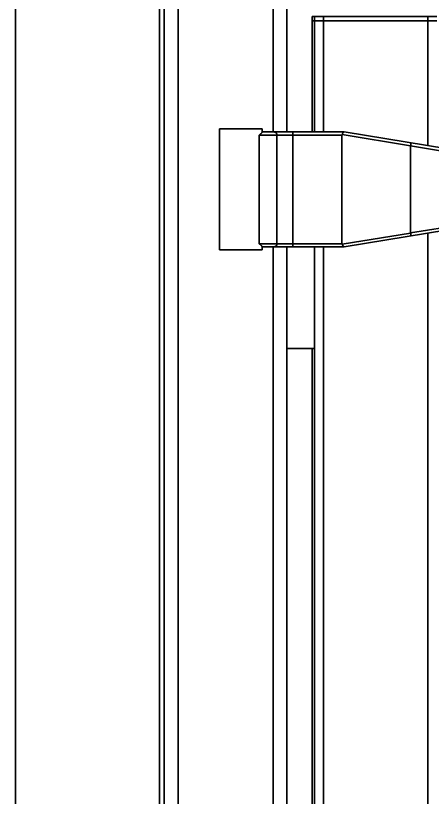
# Model space of a CAD drawing. Header units: millimetres. Extents: x 32496 to 166256, y 3504 to 23939.
# Drawn here: x 44253 to 44525, y 12790 to 13301 of the extents above; entities that cross this region are included whole.
import ezdxf

# ---------------------------------------------------------------- set-up
doc = ezdxf.new("R2010")
doc.units = ezdxf.units.MM
doc.layers.get('0').update_dxf_attribs({"lineweight": 35})

msp = doc.modelspace()

# ---------------------------------------------------------------- linework, layer by layer
at = {"linetype": 'Continuous'}
for p, q in [((44252.64, 13396.575), (44252.64, 10877.575)), ((44346.64, 13396.575), (44346.64, 10877.575)), ((44349.64, 13396.575), (44349.64, 10877.575)), ((44358.64, 10877.575), (44358.64, 13396.575)), ((44420.64, 13224.575), (44420.64, 13396.575)), ((44429.64, 13224.575), (44429.64, 13316.575)), ((44446.14, 13300.075), (44446.14, 13297.075)), ((44446.14, 13300.075), (44447.64, 13300.075)), ((44447.64, 13297.075), (44447.64, 13300.075)), ((44527.64, 13300.075), (44447.64, 13300.075)), ((44453.64, 13300.075), (44453.64, 13297.075)), ((44521.64, 13297.075), (44521.64, 13300.075)), ((44446.14, 13297.075), (44446.14, 13224.575)), ((44447.64, 13297.075), (44446.14, 13297.075)), ((44446.14, 13297.075), (44447.64, 13297.075)), ((44447.64, 13224.575), (44447.64, 13297.075)), ((44527.64, 13297.075), (44447.64, 13297.075)), ((44447.64, 13297.075), (44527.64, 13297.075)), ((44453.64, 13297.075), (44453.64, 13224.575)), ((44521.64, 13215.694), (44521.64, 13297.075)), ((44385.64, 13147.575), (44385.64, 13226.575)), ((44413.64, 13226.575), (44385.64, 13226.575)), ((44413.64, 13224.575), (44413.64, 13226.575)), ((44413.64, 13224.575), (44467.14, 13224.575)), ((44433.463, 13224.575), (44433.463, 13149.575)), ((44467.14, 13224.575), (44534.64, 13213.575)), ((44411.671, 13222.575), (44411.671, 13151.575)), ((44465.64, 13222.575), (44411.671, 13222.575)), ((44423.151, 13151.575), (44423.151, 13222.575)), ((44465.64, 13222.575), (44465.64, 13151.575)), ((44465.721, 13222.858), (44510.446, 13215.57)), ((44510.44, 13215.493), (44510.44, 13158.658)), ((44510.44, 13215.493), (44532.64, 13211.875)), ((44532.64, 13162.276), (44510.44, 13158.658)), ((44510.446, 13158.581), (44465.721, 13151.293)), ((44467.14, 13149.575), (44534.64, 13160.575)), ((44521.64, 12515.694), (44521.64, 13158.457)), ((44385.64, 13147.575), (44413.64, 13147.575)), ((44411.671, 13151.575), (44465.64, 13151.575)), ((44413.64, 13149.576), (44413.64, 13147.575)), ((44413.64, 13149.575), (44467.14, 13149.575)), ((44420.64, 12524.575), (44420.64, 13149.575)), ((44429.64, 12524.575), (44429.64, 13149.575)), ((44447.64, 12524.575), (44447.64, 13149.575)), ((44453.64, 13149.575), (44453.64, 12524.575)), ((44447.64, 13083.075), (44429.64, 13083.075)), ((44446.14, 13083.075), (44446.14, 12524.575))]:
    msp.add_line(p, q, dxfattribs=at)
for centre, major_axis, ratio, start_param, end_param in [((44473.785, 13222.575), (8.145, 0), 0.2455357, 2.9998821, 3.1415927), ((44518.585, 13214.165), (8.138, -1.411), 0.2419381, -3.1380278, -3.0996653), ((44518.585, 13159.986), (8.138, 1.411), 0.2419381, 3.0996653, 3.1380278), ((44473.785, 13151.575), (8.145, 0), 0.2455357, -3.1415927, -2.9998821)]:
    msp.add_ellipse(centre, major_axis=major_axis, ratio=ratio, start_param=start_param, end_param=end_param, dxfattribs=at)
for points, knots in [([(44411.671, 13222.575), (44411.821, 13222.686), (44412.104, 13222.907), (44412.493, 13223.242), (44412.828, 13223.563), (44413.107, 13223.859), (44413.302, 13224.089), (44413.428, 13224.252), (44413.502, 13224.353), (44413.56, 13224.438), (44413.598, 13224.498), (44413.619, 13224.535), (44413.63, 13224.554), (44413.636, 13224.567), (44413.64, 13224.573), (44413.64, 13224.575)], [0, 0, 0, 0, 0.1982754, 0.3806938, 0.5455653, 0.6907758, 0.8134789, 0.8652438, 0.9098414, 0.9465551, 0.9745353, 0.984937, 0.9927617, 0.9978387, 1, 1, 1, 1]), ([(44423.151, 13222.575), (44423.151, 13222.834), (44423.065, 13223.347), (44422.693, 13224.009), (44422.123, 13224.465), (44421.657, 13224.575), (44421.432, 13224.575)], [0, 0, 0, 0, 0.2672147, 0.5246358, 0.7676565, 1, 1, 1, 1]), ([(44466.994, 13224.575), (44466.923, 13224.575), (44466.785, 13224.563), (44466.596, 13224.467), (44466.449, 13224.301), (44466.263, 13223.988), (44466.045, 13223.489), (44465.847, 13223.074), (44465.721, 13222.858)], [0, 0, 0, 0, 0.0954914, 0.1815719, 0.2751296, 0.3866593, 0.6670272, 1, 1, 1, 1]), ([(44510.52, 13217.506), (44510.539, 13217.503), (44510.56, 13217.464), (44510.575, 13217.411), (44510.591, 13217.312), (44510.598, 13217.15), (44510.593, 13216.802), (44510.546, 13216.267), (44510.485, 13215.815), (44510.446, 13215.57)], [0, 0, 0, 0, 0.0295837, 0.0551746, 0.0889134, 0.1806036, 0.3027047, 0.6210402, 1, 1, 1, 1]), ([(44510.52, 13156.645), (44510.539, 13156.648), (44510.56, 13156.687), (44510.575, 13156.74), (44510.591, 13156.839), (44510.598, 13157.001), (44510.593, 13157.349), (44510.546, 13157.884), (44510.485, 13158.336), (44510.446, 13158.581)], [0, 0, 0, 0, 0.0295836, 0.0551744, 0.0889133, 0.1806036, 0.3027047, 0.6210402, 1, 1, 1, 1]), ([(44413.64, 13149.576), (44413.64, 13149.578), (44413.636, 13149.584), (44413.63, 13149.597), (44413.619, 13149.616), (44413.598, 13149.653), (44413.56, 13149.713), (44413.502, 13149.798), (44413.428, 13149.899), (44413.302, 13150.062), (44413.107, 13150.292), (44412.828, 13150.588), (44412.493, 13150.909), (44412.104, 13151.244), (44411.821, 13151.465), (44411.671, 13151.575)], [0, 0, 0, 0, 0.0021613, 0.0072383, 0.015063, 0.0254647, 0.0534449, 0.0901586, 0.1347562, 0.1865211, 0.3092242, 0.4544347, 0.6193062, 0.8017246, 1, 1, 1, 1]), ([(44421.432, 13149.575), (44421.657, 13149.575), (44422.123, 13149.686), (44422.693, 13150.142), (44423.065, 13150.804), (44423.151, 13151.317), (44423.151, 13151.575)], [0, 0, 0, 0, 0.2323435, 0.4753642, 0.7327853, 1, 1, 1, 1]), ([(44465.721, 13151.293), (44465.847, 13151.077), (44466.045, 13150.662), (44466.263, 13150.163), (44466.449, 13149.85), (44466.596, 13149.684), (44466.785, 13149.588), (44466.923, 13149.575), (44466.994, 13149.575)], [0, 0, 0, 0, 0.3329422, 0.6133216, 0.7248572, 0.8184096, 0.904497, 1, 1, 1, 1])]:
    msp.add_open_spline(points, degree=3, knots=knots, dxfattribs=at)

doc.saveas('drawing.dxf')
